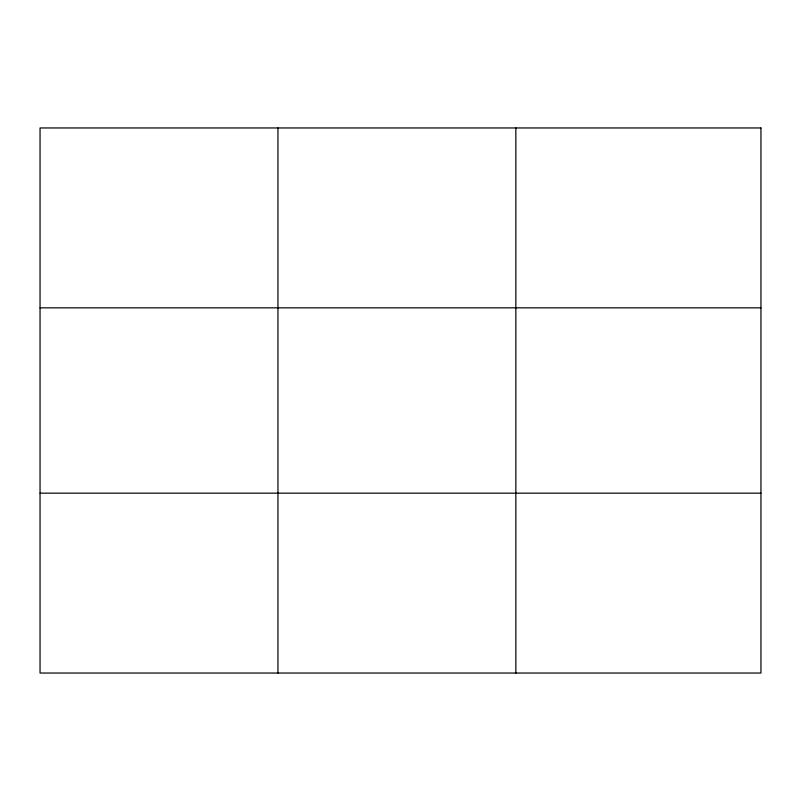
<?xml version="1.0" encoding="UTF-8"?>
<svg xmlns="http://www.w3.org/2000/svg" width="801" height="801" viewBox="0 0 801 801"><rect width="100%" height="100%" fill="white"/><g stroke="black" fill="none" stroke-linecap="round" stroke-linejoin="round"><path stroke-width="1.2" d="M277.947 673.04L277.947 127.96M515.844 673.04L515.844 127.96M40.05 307.834L760.95 307.834M40.05 493.166L760.95 493.166M760.95 127.96L760.95 673.04L40.05 673.04L40.05 127.96L760.95 127.96"/></g></svg>
